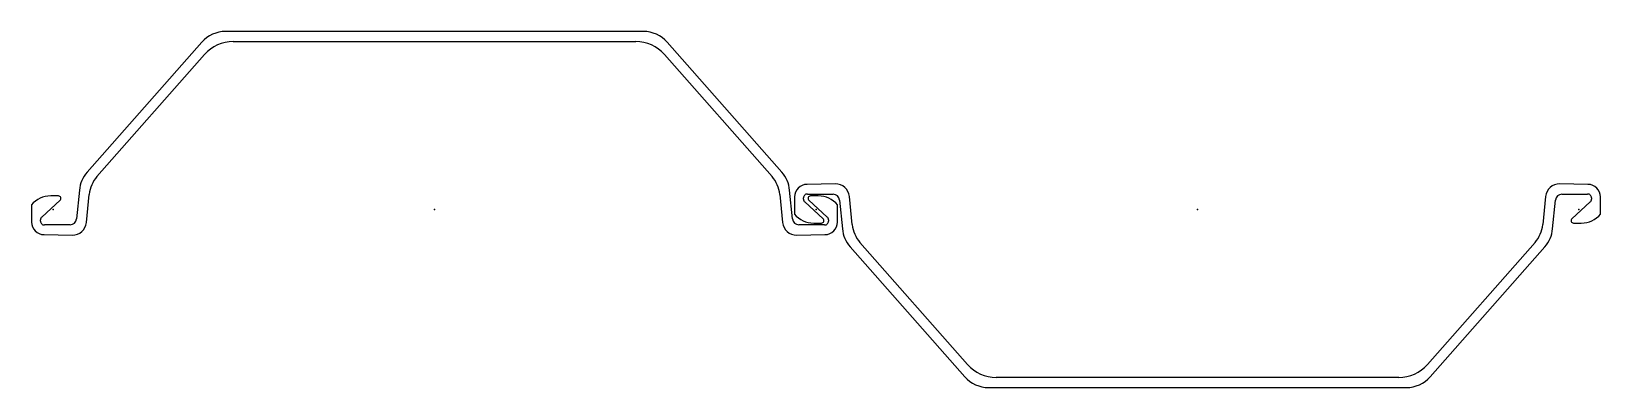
# Model space of a CAD drawing. Extents: x -17 to 1217, y -140 to 140.
import ezdxf

# ---------------------------------------------------------------- set-up
doc = ezdxf.new("R2010")
doc.units = 0
doc.header["$MEASUREMENT"] = 0
doc.layers.get('0').update_dxf_attribs({"color": 5, "linetype": 'CONTINUOUS'})

msp = doc.modelspace()

# ---------------------------------------------------------------- linework, layer by layer
at = {"linetype": 'Continuous'}
for p, q in [((464.20966, 140), (135.79033, 140)), ((117.03492, 131.52982), (26.86937, 29.22423)), ((141.65845, 132), (458.34155, 132)), ((573.13062, 29.22423), (482.96509, 131.52982)), ((34.56953, 25.86445), (119.1519, 121.8357)), ((480.84811, 121.8357), (565.43048, 25.86445)), ((20.75174, 15.21079), (18.45969, -7.44501)), ((581.54028, -7.44501), (579.24823, 15.21079)), ((615.08972, 20.13113), (593.00134, 19.7622)), ((1206.99866, 19.7622), (1184.91028, 20.13113)), ((-17, 3.7), (-16.83088, -9.88805)), ((-8.82026, -5.90752), (5.59152, 7.22072)), ((4.24827, 10.69923), (-1.7569, 10.70999)), ((26.21757, -10.23962), (28.45189, 11.85051)), ((571.5481, 11.85051), (573.78241, -10.23962)), ((583.16913, 9.88805), (583, -3.7)), ((590.20001, 8.1253), (590.20001, 9.17528)), ((605.59155, -7.22072), (591.17975, 5.90752)), ((593.2345, 12.17508), (613.5426, 11.9414)), ((594.40845, 7.22072), (608.82025, -5.90752)), ((601.7569, 10.70999), (595.75171, 10.69923)), ((616.83087, -9.88805), (617, 3.7)), ((618.45972, 7.44501), (620.75177, -15.21079)), ((628.4519, -11.85051), (626.21759, 10.23962)), ((1173.78247, 10.23962), (1171.5481, -11.85051)), ((1179.24829, -15.21079), (1181.54028, 7.44501)), ((1186.4574, 11.9414), (1206.7655, 12.17508)), ((1208.82031, 5.90752), (1194.40845, -7.22072)), ((1209.80005, 9.17528), (1209.80005, 8.1253)), ((1217, -3.7), (1216.83093, 9.88805)), ((-9.8, -9.17528), (-9.8, -8.1253)), ((13.54261, -11.9414), (-6.76548, -12.17508)), ((606.7655, -12.17508), (586.4574, -11.9414)), ((598.2431, -10.70999), (604.24829, -10.69923)), ((609.79999, -8.1253), (609.79999, -9.17528)), ((1195.75171, -10.69923), (1201.75696, -10.70999)), ((-6.99865, -19.7622), (15.0897, -20.13113)), ((584.91028, -20.13113), (606.99866, -19.7622)), ((626.86938, -29.22423), (717.03491, -131.52982)), ((719.15192, -121.8357), (634.56952, -25.86445)), ((1165.43042, -25.86445), (1080.84814, -121.8357)), ((1082.96509, -131.52982), (1173.13062, -29.22423)), ((1058.34155, -132), (741.65845, -132)), ((735.79034, -140), (1064.20972, -140))]:
    msp.add_line(p, q, dxfattribs=at)
for centre, radius, start, end in [((135.79033, 115), 25, 90, 138.60911), ((464.20966, 115), 25, 41.39085, 90), ((141.65845, 102), 30, 90, 138.6093), ((458.34155, 102), 30, 41.39069, 90), ((45.62478, 12.69442), 25, 138.60912, 174.22313), ((53.32499, 9.33469), 25, 138.6093, 174.2244), ((546.67499, 9.33469), 25, 5.77559, 41.39065), ((554.37524, 12.69442), 25, 5.77688, 41.39093), ((593.16833, 9.7636), 10, 90.95684, 179.28691), ((615.27338, 9.13267), 11, 5.77557, 90.95665), ((1184.72656, 9.13267), 11, 89.04303, 174.22437), ((1206.83167, 9.7636), 10, 0.71309, 89.04316), ((-1.79275, -9.28997), 20, 89.89732, 139.49619), ((4.24468, 8.69924), 2, 312.33156, 89.89731), ((593.20001, 9.17528), 3, 89.34137, 180), ((593.20001, 8.1253), 3, 180, 227.66838), ((595.75531, 8.69924), 2, 90.10316, 227.66796), ((601.79272, -9.28997), 20, 40.50378, 90.10264), ((613.48511, 6.94174), 5, 5.77686, 89.34114), ((1186.51489, 6.94174), 5, 90.65886, 174.22314), ((1206.80005, 9.17528), 3, 0, 90.65979), ((1206.80005, 8.1253), 3, 312.33162, 0), ((-6.83165, -9.7636), 10, 180.71309, 269.04311), ((-6.8, -8.1253), 3, 132.33157, 180), ((-6.8, -9.17528), 3, 180, 270.65926), ((13.48509, -6.94174), 5, 270.65925, 354.22313), ((15.27341, -9.13267), 11, 269.04311, 354.22441), ((584.72662, -9.13267), 11, 185.77557, 270.95665), ((586.51489, -6.94174), 5, 185.77686, 269.34114), ((598.20728, 9.28997), 20, 220.50378, 270.10264), ((604.24469, -8.69924), 2, 270.10316, 47.66796), ((606.79999, -9.17528), 3, 269.34137, 0), ((606.83167, -9.7636), 10, 270.95684, 359.28691), ((606.79999, -8.1253), 3, 0, 47.66838), ((653.32501, -9.33469), 25, 185.77559, 221.39065), ((1146.67505, -9.33469), 25, 318.60916, 354.22439), ((1195.75537, -8.69924), 2, 132.33334, 269.89509), ((1201.79272, 9.28997), 20, 269.89754, 319.49622), ((645.62476, -12.69442), 25, 185.77688, 221.39093), ((1154.37524, -12.69442), 25, 318.60907, 354.22313), ((741.65845, -102), 30, 221.39072, 270), ((1058.34155, -102), 30, 270, 318.60935), ((735.79034, -115), 25, 221.39085, 270), ((1064.20972, -115), 25, 270, 318.60906)]:
    msp.add_arc(centre, radius, start, end, dxfattribs=at)
for p in [(0, 0), (300, 0), (600, 0), (900, 0), (1200, 0)]:
    msp.add_point(p, dxfattribs=at)

doc.saveas('drawing.dxf')
